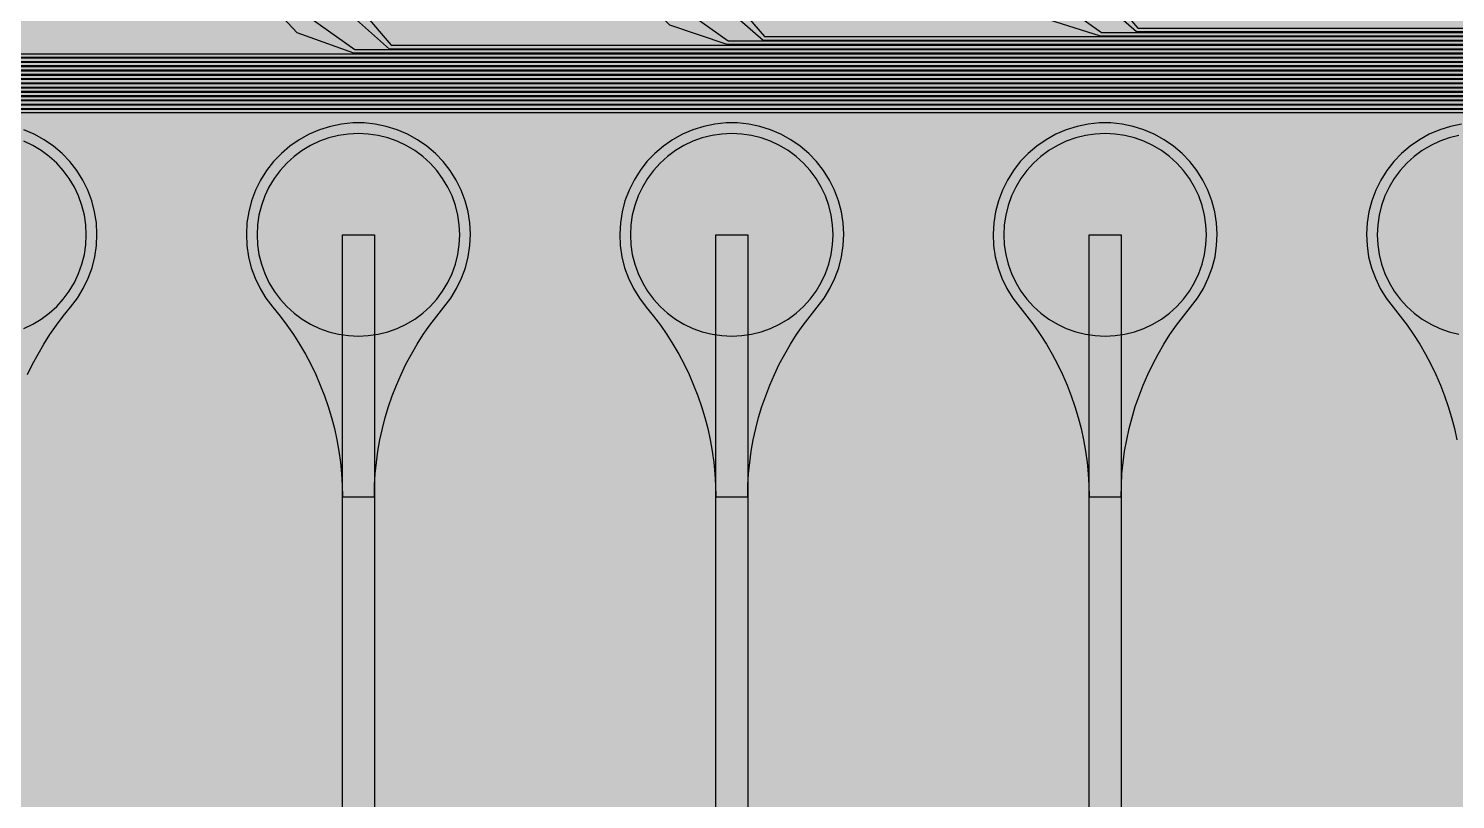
# Model space of a CAD drawing. Header units: metres. Extents: x -7231 to 10969, y -37556 to 1873.
# Drawn here: x 5872 to 7210, y -26571 to -25848 of the extents above; entities that cross this region are included whole.
import ezdxf

# ---------------------------------------------------------------- set-up
doc = ezdxf.new("R2010")
doc.units = ezdxf.units.M
for name, color, linetype in [('Metal1', 4, 'CONTINUOUS'), ('Metal2', 3, 'CONTINUOUS'), ('Polyimide', 7, 'CONTINUOUS'), ('Polyimide_Negative', 5, 'CONTINUOUS')]:
    doc.layers.add(name, color=color, linetype=linetype)

msp = doc.modelspace()

# ---------------------------------------------------------------- hatches: boundary and pattern name
at = {"layer": 'Polyimide'}
msp.add_hatch(color=7, dxfattribs=at).paths.add_polyline_path([(4065.7, -468), (4066.7, -502), (4068.5, -536), (4071.4, -570), (4075.5, -604), (4081, -638), (4088, -672), (4096.5, -706), (4106.6, -740), (4118.3, -774), (4131.6, -808), (4146.5, -842), (4162.9, -876), (4180.7, -910), (4199.8, -944), (4220.2, -978), (4241.7, -1012), (4264.2, -1046), (4287.5, -1080), (4311.5, -1114), (4336, -1148), (4360.9, -1182), (4385.9, -1216), (4410.9, -1250), (4435.7, -1284), (4460.2, -1318), (4484.2, -1352), (4507.5, -1385.9), (4530, -1419.9), (4551.5, -1453.9), (4571.9, -1487.9), (4591.1, -1521.9), (4608.9, -1555.9), (4625.3, -1589.9), (4640.1, -1623.9), (4653.4, -1657.9), (4665.1, -1691.9), (4675.2, -1725.9), (4683.7, -1759.9), (4690.7, -1793.9), (4696.2, -1827.9), (4700.3, -1861.9), (4703.2, -1895.9), (4705.1, -1929.9), (4706.1, -1963.9), (4706.4, -1997.9), (4706.5, -2031.9), (4706.5, -4793), (4710, -4838.4), (4720.2, -4882.7), (4737.1, -4925), (4760.1, -4964.2), (4788.9, -4999.5), (4822.6, -5030), (4860.5, -5055.1), (4901.8, -5074.2), (4901.8, -5074.2), (4970.7, -5105.2), (5034.7, -5145.3), (5092.8, -5193.5), (5143.8, -5249.2), (5186.9, -5311.2), (5221.2, -5378.4), (5246.2, -5449.7), (5261.4, -5523.7), (5266.5, -5599), (5261.4, -5674.3), (5246.2, -5748.3), (5221.2, -5819.6), (5186.9, -5886.8), (5143.8, -5948.8), (5092.8, -6004.5), (5034.7, -6052.7), (4970.7, -6092.8), (4901.8, -6123.8), (4860.5, -6142.9), (4822.6, -6168), (4788.9, -6198.5), (4760.1, -6233.8), (4737.1, -6273), (4720.2, -6315.3), (4710, -6359.6), (4706.5, -6405), (4706.5, -9221.5), (4710, -9266.9), (4720.2, -9311.2), (4737.1, -9353.5), (4760.1, -9392.7), (4788.9, -9428), (4822.6, -9458.5), (4860.5, -9483.6), (4901.8, -9502.7), (4970.7, -9533.7), (5034.7, -9573.8), (5092.8, -9622), (5143.8, -9677.7), (5186.9, -9739.7), (5221.2, -9806.9), (5246.2, -9878.2), (5261.4, -9952.2), (5266.5, -10027.5), (5261.4, -10102.8), (5246.2, -10176.8), (5221.2, -10248.1), (5186.9, -10315.3), (5143.8, -10377.3), (5092.8, -10433), (5034.7, -10481.2), (4970.7, -10521.3), (4901.8, -10552.3), (4860.5, -10571.4), (4822.6, -10596.5), (4788.9, -10627), (4760.1, -10662.3), (4737.1, -10701.5), (4720.2, -10743.8), (4710, -10788.1), (4706.5, -10833.5), (4706.5, -13650), (4710, -13695.4), (4720.2, -13739.7), (4737.1, -13782), (4760.1, -13821.2), (4788.9, -13856.5), (4822.6, -13887), (4860.5, -13912.1), (4901.8, -13931.2), (4970.7, -13962.2), (5034.7, -14002.2), (5092.8, -14050.5), (5143.8, -14106.2), (5186.9, -14168.2), (5221.2, -14235.4), (5246.2, -14306.7), (5261.4, -14380.7), (5266.5, -14456), (5261.4, -14531.3), (5246.2, -14605.3), (5221.2, -14676.5), (5186.9, -14743.8), (5143.8, -14805.8), (5092.8, -14861.5), (5034.7, -14909.7), (4970.7, -14949.8), (4901.8, -14980.8), (4860.5, -14999.9), (4822.6, -15025), (4788.9, -15055.5), (4760.1, -15090.8), (4737.1, -15130), (4720.2, -15172.3), (4710, -15216.6), (4706.5, -15262), (4706.5, -15456), (4720.9, -15750), (4764.1, -16041.3), (4835.7, -16326.8), (4934.9, -16604), (5060.7, -16870.2), (5212.1, -17122.7), (5387.5, -17359.2), (5585.2, -17577.3), (5803.3, -17775), (6039.8, -17950.4), (6292.3, -18101.8), (6558.4, -18227.6), (6835.6, -18326.8), (7121.2, -18398.3), (7412.4, -18441.5), (7706.5, -18456), (9969, -18456), (10047.4, -18459.8), (10125.1, -18471.4), (10201.2, -18490.4), (10275.2, -18516.9), (10346.1, -18550.5), (10413.5, -18590.8), (10476.5, -18637.6), (10534.7, -18690.3), (10587.4, -18748.5), (10634.2, -18811.5), (10674.5, -18878.9), (10708.1, -18949.8), (10734.6, -19023.8), (10753.6, -19099.9), (10765.2, -19177.6), (10769, -19256), (10769, -20895.8), (10730.2, -20951.4), (10694.6, -21009.1), (10662.2, -21068.6), (10633.2, -21129.9), (10607.6, -21192.7), (10585.5, -21256.7), (10566.9, -21322), (10552, -21388.1), (10540.8, -21455), (10533.4, -21522.3), (10529.6, -21590), (10529.6, -21657.8), (10533.4, -21725.5), (10540.8, -21792.9), (10552, -21859.7), (10566.9, -21925.9), (10585.5, -21991.1), (10607.6, -22055.2), (10633.2, -22117.9), (10662.2, -22179.2), (10694.6, -22238.7), (10730.2, -22296.4), (10769, -22352), (10769, -32454.2), (10728.7, -32510.5), (10691.7, -32568.9), (10658, -32629.3), (10627.8, -32691.6), (10601.2, -32755.4), (10578.2, -32820.7), (10558.9, -32887.1), (10543.4, -32954.5), (10531.8, -33022.7), (10524, -33091.4), (10520.1, -33160.5), (10520.1, -33229.7), (10524, -33298.8), (10531.8, -33367.5), (10543.4, -33435.7), (10558.9, -33503.1), (10578.2, -33569.5), (10601.2, -33634.8), (10627.8, -33698.6), (10658, -33760.8), (10691.7, -33821.3), (10728.7, -33879.7), (10769, -33936), (10769, -36556), (10765.2, -36634.4), (10753.6, -36712.1), (10734.6, -36788.2), (10708.1, -36862.1), (10674.5, -36933.1), (10634.2, -37000.5), (10587.4, -37063.5), (10534.7, -37121.7), (10476.5, -37174.4), (10413.5, -37221.2), (10346.1, -37261.5), (10275.2, -37295.1), (10201.2, -37321.6), (10125.1, -37340.6), (10047.4, -37352.1), (9969, -37356), (-6231, -37356), (-6309.4, -37352.1), (-6387.1, -37340.6), (-6463.2, -37321.6), (-6537.2, -37295.1), (-6608.1, -37261.5), (-6675.5, -37221.2), (-6738.5, -37174.4), (-6796.7, -37121.7), (-6849.4, -37063.5), (-6896.2, -37000.5), (-6936.5, -36933.1), (-6970.1, -36862.1), (-6996.6, -36788.2), (-7015.6, -36712.1), (-7027.2, -36634.4), (-7031, -36556), (-7031, -33936), (-6990.7, -33879.8), (-6953.7, -33821.3), (-6920, -33760.9), (-6889.8, -33698.6), (-6863.2, -33634.8), (-6840.2, -33569.5), (-6820.9, -33503.1), (-6805.4, -33435.7), (-6793.7, -33367.5), (-6785.9, -33298.8), (-6782, -33229.7), (-6782, -33160.5), (-6785.9, -33091.4), (-6793.7, -33022.7), (-6805.4, -32954.5), (-6820.9, -32887.1), (-6840.2, -32820.6), (-6863.2, -32755.4), (-6889.8, -32691.5), (-6920, -32629.3), (-6953.7, -32568.9), (-6990.7, -32510.4), (-7031, -32454.2), (-7031, -22364.8), (-6990.7, -22308.6), (-6953.7, -22250.1), (-6920, -22189.7), (-6889.8, -22127.5), (-6863.2, -22063.6), (-6840.2, -21998.4), (-6820.9, -21931.9), (-6805.4, -21864.5), (-6793.7, -21796.3), (-6785.9, -21727.6), (-6782, -21658.5), (-6782, -21589.3), (-6785.9, -21520.3), (-6793.7, -21451.5), (-6805.4, -21383.3), (-6820.9, -21315.9), (-6840.2, -21249.5), (-6863.2, -21184.2), (-6889.8, -21120.4), (-6920, -21058.1), (-6953.7, -20997.7), (-6990.7, -20939.3), (-7031, -20883), (-7031, -19256), (-7027.2, -19177.6), (-7015.6, -19099.9), (-6996.6, -19023.8), (-6970.1, -18949.8), (-6936.5, -18878.9), (-6896.2, -18811.5), (-6849.4, -18748.5), (-6796.7, -18690.3), (-6738.5, -18637.6), (-6675.5, -18590.8), (-6608.1, -18550.5), (-6537.2, -18516.9), (-6463.2, -18490.4), (-6387.1, -18471.4), (-6309.4, -18459.8), (-6231, -18456), (-3968.5, -18456), (-3674.4, -18441.5), (-3383.2, -18398.3), (-3097.6, -18326.8), (-2820.4, -18227.6), (-2554.3, -18101.8), (-2301.8, -17950.4), (-2065.3, -17775), (-1847.2, -17577.3), (-1649.5, -17359.2), (-1474.1, -17122.7), (-1322.7, -16870.2), (-1196.9, -16604), (-1097.7, -16326.8), (-1026.1, -16041.3), (-982.9, -15750), (-968.5, -15456), (-968.5, -15262), (-972, -15216.6), (-982.2, -15172.3), (-999.1, -15130), (-1022.1, -15090.8), (-1050.9, -15055.5), (-1084.6, -15025), (-1122.5, -14999.9), (-1163.8, -14980.8), (-1232.7, -14949.8), (-1296.7, -14909.7), (-1354.8, -14861.5), (-1405.8, -14805.8), (-1448.9, -14743.8), (-1483.2, -14676.5), (-1508.2, -14605.3), (-1523.4, -14531.3), (-1528.5, -14456), (-1523.4, -14380.7), (-1508.2, -14306.7), (-1483.2, -14235.4), (-1448.9, -14168.2), (-1405.8, -14106.2), (-1354.8, -14050.5), (-1296.7, -14002.2), (-1232.7, -13962.2), (-1163.8, -13931.2), (-1122.5, -13912.1), (-1084.6, -13887), (-1050.9, -13856.5), (-1022.1, -13821.2), (-999.1, -13782), (-982.2, -13739.7), (-972, -13695.4), (-968.5, -13650), (-968.5, -12309.6), (-972, -12264.3), (-982.2, -12219.9), (-999.1, -12177.7), (-1022.1, -12138.5), (-1050.9, -12103.2), (-1084.6, -12072.6), (-1122.5, -12047.5), (-1163.8, -12028.5), (-1232.7, -11997.4), (-1296.7, -11957.4), (-1354.8, -11909.1), (-1405.8, -11853.5), (-1448.9, -11791.5), (-1483.2, -11724.2), (-1508.2, -11653), (-1523.4, -11579), (-1528.5, -11503.7), (-1523.4, -11428.3), (-1508.2, -11354.4), (-1483.2, -11283.1), (-1448.9, -11215.9), (-1405.8, -11153.8), (-1354.8, -11098.2), (-1296.7, -11049.9), (-1232.7, -11009.9), (-1163.8, -10978.8), (-1122.5, -10959.8), (-1084.6, -10934.7), (-1050.9, -10904.1), (-1022.1, -10868.9), (-999.1, -10829.6), (-982.2, -10787.4), (-972, -10743), (-968.5, -10697.7), (-968.5, -9357.3), (-972, -9311.9), (-982.2, -9267.6), (-999.1, -9225.4), (-1022.1, -9186.1), (-1050.9, -9150.8), (-1084.6, -9120.3), (-1122.5, -9095.2), (-1163.8, -9076.2), (-1163.8, -9076.2), (-1232.7, -9045.1), (-1296.7, -9005.1), (-1354.8, -8956.8), (-1405.8, -8901.1), (-1448.9, -8839.1), (-1483.2, -8771.9), (-1508.2, -8700.6), (-1523.4, -8626.7), (-1528.5, -8551.3), (-1523.4, -8476), (-1508.2, -8402), (-1483.2, -8330.8), (-1448.9, -8263.5), (-1405.8, -8201.5), (-1354.8, -8145.9), (-1296.7, -8097.6), (-1232.7, -8057.6), (-1163.8, -8026.5), (-1163.8, -8026.5), (-1122.5, -8007.4), (-1084.6, -7982.4), (-1050.9, -7951.8), (-1022.1, -7916.5), (-999.1, -7877.3), (-982.2, -7835), (-972, -7790.7), (-968.5, -7745.4), (-968.5, -6405), (-972, -6359.6), (-982.2, -6315.3), (-999.1, -6273), (-1022.1, -6233.8), (-1050.9, -6198.5), (-1084.6, -6168), (-1122.5, -6142.9), (-1163.8, -6123.8), (-1163.8, -6123.8), (-1232.7, -6092.8), (-1296.7, -6052.7), (-1354.8, -6004.5), (-1405.8, -5948.8), (-1448.9, -5886.8), (-1483.2, -5819.6), (-1508.2, -5748.3), (-1523.4, -5674.3), (-1528.5, -5599), (-1523.4, -5523.7), (-1508.2, -5449.7), (-1483.2, -5378.4), (-1448.9, -5311.2), (-1405.8, -5249.2), (-1354.8, -5193.5), (-1296.7, -5145.3), (-1232.7, -5105.2), (-1163.8, -5074.2), (-1163.8, -5074.2), (-1122.5, -5055.1), (-1084.6, -5030), (-1050.9, -4999.5), (-1022.1, -4964.2), (-999.1, -4925), (-982.2, -4882.7), (-972, -4838.4), (-968.5, -4793), (-968.5, -2031.9), (-968.4, -1997.9), (-968.1, -1963.9), (-967.1, -1929.9), (-965.2, -1895.9), (-962.2, -1861.9), (-958, -1827.9), (-952.4, -1793.9), (-945.3, -1759.9), (-936.6, -1725.9), (-926.4, -1691.9), (-914.4, -1657.9), (-900.9, -1623.9), (-885.7, -1589.9), (-869.1, -1555.9), (-850.9, -1521.9), (-831.4, -1487.9), (-810.6, -1453.9), (-788.7, -1419.9), (-765.8, -1385.9), (-742.1, -1352), (-717.6, -1318), (-692.7, -1284), (-667.4, -1250), (-641.9, -1216), (-616.4, -1182), (-591.1, -1148), (-566.1, -1114), (-541.7, -1080), (-517.9, -1046), (-495, -1012), (-473.1, -978), (-452.4, -944), (-432.8, -910), (-414.7, -876), (-398, -842), (-382.9, -808), (-369.3, -774), (-357.4, -740), (-347.1, -706), (-338.4, -672), (-331.3, -638), (-325.7, -604), (-321.5, -570), (-318.6, -536), (-316.7, -502), (-315.7, -468), (-315.3, -434), (-315.2, -400), (-315.2, 401), (-315.2, 451), (-315.2, 1644), (-270.2, 1644), (-270, 1637.1), (-269.4, 1630.3), (-268.2, 1623.5), (-266.7, 1616.8), (-264.7, 1610.2), (-262.3, 1603.8), (-259.4, 1597.6), (-256.2, 1591.5), (-252.6, 1585.7), (-248.6, 1580.1), (-244.2, 1574.8), (-239.5, 1569.8), (-234.5, 1565.1), (-229.2, 1560.7), (-223.6, 1556.7), (-217.8, 1553.1), (-211.7, 1549.8), (-205.4, 1547), (-199, 1544.6), (-192.4, 1542.6), (-185.7, 1541), (-179, 1539.9), (-172.1, 1539.2), (-165.2, 1539), (-158.4, 1539.2), (-151.5, 1539.9), (-144.8, 1541), (-138.1, 1542.6), (-131.5, 1544.6), (-125.1, 1547), (-118.8, 1549.8), (-112.8, 1553.1), (-106.9, 1556.7), (-101.3, 1560.7), (-96, 1565.1), (-91, 1569.8), (-86.3, 1574.8), (-81.9, 1580.1), (-77.9, 1585.7), (-74.3, 1591.5), (-71.1, 1597.6), (-68.2, 1603.8), (-65.8, 1610.2), (-63.8, 1616.8), (-62.3, 1623.5), (-61.1, 1630.3), (-60.5, 1637.1), (-60.2, 1644), (1853, 1644), (1853, 1573), (3815.2, 1573), (3815.5, 1579.5), (3816.1, 1586.1), (3817.2, 1592.5), (3818.7, 1598.9), (3820.6, 1605.1), (3822.9, 1611.3), (3825.6, 1617.2), (3828.6, 1623), (3832.1, 1628.6), (3835.9, 1633.9), (3840.1, 1638.9), (3844.5, 1643.7), (3849.3, 1648.2), (3854.4, 1652.3), (3859.7, 1656.1), (3865.2, 1659.6), (3871, 1662.7), (3877, 1665.4), (3883.1, 1667.7), (3889.4, 1669.6), (3895.7, 1671.1), (3902.2, 1672.1), (3908.7, 1672.8), (3915.2, 1673), (3921.8, 1672.8), (3928.3, 1672.1), (3934.8, 1671.1), (3941.1, 1669.6), (3947.4, 1667.7), (3953.5, 1665.4), (3959.5, 1662.7), (3965.2, 1659.6), (3970.8, 1656.1), (3976.1, 1652.3), (3981.2, 1648.2), (3986, 1643.7), (3990.4, 1638.9), (3994.6, 1633.9), (3998.4, 1628.6), (4001.9, 1623), (4004.9, 1617.2), (4007.6, 1611.3), (4009.9, 1605.1), (4011.8, 1598.9), (4013.3, 1592.5), (4014.4, 1586.1), (4015, 1579.5), (4015.2, 1573), (4065.2, 1573), (4065.2, 451), (4065.2, 401), (4065.2, -400), (4065.3, -434), (4065.7, -468)])

# ---------------------------------------------------------------- linework, layer by layer
at = {"layer": 'Metal1'}
for points in [[(2688.8, -19211.9), (2688.8, -27154.3), (2717.7, -27183.2), (9402.8, -27183.2), (9431.8, -27154.3), (9431.8, -25879.7), (9402.8, -25850.7), (6910.8, -25850.7), (6876.7, -25821), (6866.5, -25675.3), (6866.5, -24931), (6896.5, -24931), (6896.5, -25675.3), (6886.3, -25817), (6912.2, -25847.2), (9404.2, -25847.2), (9435.2, -25878.3), (9435.2, -27155.7), (9404.2, -27186.8), (2716.3, -27186.8), (2685.2, -27155.7), (2685.2, -19211.9)], [(2696.8, -19211.9), (2696.8, -27146.3), (2725.7, -27175.2), (9394.8, -27175.2), (9423.8, -27146.3), (9423.8, -25887.7), (9394.8, -25858.8), (6560.8, -25858.8), (6526.8, -25829), (6516.5, -25681.7), (6516.5, -24931), (6546.5, -24931), (6546.5, -25681.7), (6536.2, -25825), (6562.2, -25855.2), (9396.2, -25855.2), (9427.3, -25886.3), (9427.3, -27147.7), (9396.2, -27178.7), (2724.3, -27178.7), (2693.2, -27147.7), (2693.2, -19211.9)], [(2704.8, -19211.9), (2704.8, -27138.3), (2733.7, -27167.2), (9386.8, -27167.2), (9415.8, -27138.3), (9415.8, -25895.7), (9386.8, -25866.8), (6210.8, -25866.8), (6176.8, -25837), (6166.5, -25688.1), (6166.5, -24931), (6196.5, -24931), (6196.5, -25688.1), (6186.2, -25833), (6212.2, -25863.2), (9388.2, -25863.2), (9419.2, -25894.3), (9419.2, -27139.7), (9388.2, -27170.7), (2732.3, -27170.7), (2701.2, -27139.7), (2701.2, -19211.9)], [(2712.8, -19211.9), (2712.8, -27130.3), (2741.7, -27159.2), (9378.8, -27159.2), (9407.8, -27130.3), (9407.8, -25903.7), (9378.8, -25874.7), (5860.8, -25874.7), (5826.8, -25844.9), (5816.5, -25694.5), (5816.5, -24931), (5846.5, -24931), (5846.5, -25694.5), (5836.2, -25841.1), (5862.2, -25871.2), (9380.2, -25871.2), (9411.3, -25902.3), (9411.3, -27131.7), (9380.2, -27162.7), (2740.3, -27162.7), (2709.2, -27131.7), (2709.2, -19211.9)], [(2720.8, -19211.9), (2720.8, -27122.3), (2749.7, -27151.2), (9370.8, -27151.2), (9399.8, -27122.3), (9399.8, -25911.7), (9370.8, -25882.7), (5510.8, -25882.7), (5476.8, -25852.9), (5466.5, -25700.9), (5466.5, -24931), (5496.5, -24931), (5496.5, -25700.9), (5486.2, -25849.1), (5512.2, -25879.2), (9372.2, -25879.2), (9403.2, -25910.3), (9403.2, -27123.7), (9372.2, -27154.8), (2748.3, -27154.8), (2717.2, -27123.7), (2717.2, -19211.9)], [(2728.8, -19211.9), (2728.8, -27114.3), (2757.7, -27143.2), (9362.8, -27143.2), (9391.8, -27114.3), (9391.8, -25919.7), (9362.8, -25890.8), (5160.8, -25890.8), (5126.9, -25860.9), (5116.5, -25707.3), (5116.5, -24931), (5146.5, -24931), (5146.5, -25707.3), (5136.1, -25857.1), (5162.2, -25887.2), (9364.2, -25887.2), (9395.3, -25918.3), (9395.3, -27115.7), (9364.2, -27146.7), (2756.3, -27146.7), (2725.2, -27115.7), (2725.2, -19211.9)], [(2736.8, -19211.9), (2736.8, -27106.3), (2765.7, -27135.2), (9354.8, -27135.2), (9383.8, -27106.3), (9383.8, -25927.7), (9354.8, -25898.8), (4810.8, -25898.8), (4776.9, -25868.9), (4766.5, -25713.7), (4766.5, -24931), (4796.5, -24931), (4796.5, -25713.7), (4786.1, -25865.1), (4812.2, -25895.2), (9356.2, -25895.2), (9387.2, -25926.3), (9387.2, -27107.7), (9356.2, -27138.7), (2764.3, -27138.7), (2733.2, -27107.7), (2733.2, -19211.9)], [(2744.8, -19211.9), (2744.8, -27098.3), (2773.7, -27127.2), (9346.8, -27127.2), (9375.8, -27098.3), (9375.8, -25935.7), (9346.8, -25906.7), (4460.8, -25906.7), (4426.9, -25876.9), (4416.5, -25720.1), (4416.5, -24931), (4446.5, -24931), (4446.5, -25720.1), (4436.1, -25873.1), (4462.2, -25903.2), (9348.2, -25903.2), (9379.3, -25934.3), (9379.3, -27099.7), (9348.2, -27130.7), (2772.3, -27130.7), (2741.2, -27099.7), (2741.2, -19211.9)], [(2752.8, -19211.9), (2752.8, -27090.3), (2781.7, -27119.2), (9338.8, -27119.2), (9367.8, -27090.3), (9367.8, -25943.7), (9338.8, -25914.7), (4110.8, -25914.7), (4076.9, -25884.9), (4066.5, -25726.5), (4066.5, -24931), (4096.5, -24931), (4096.5, -25726.5), (4086.1, -25881.1), (4112.2, -25911.2), (9340.2, -25911.2), (9371.2, -25942.3), (9371.2, -27091.7), (9340.2, -27122.8), (2780.3, -27122.8), (2749.2, -27091.7), (2749.2, -19211.9)], [(2760.8, -19211.9), (2760.8, -27082.3), (2789.7, -27111.2), (9330.8, -27111.2), (9359.8, -27082.3), (9359.8, -25951.7), (9330.8, -25922.8), (3760.8, -25922.8), (3726.9, -25892.9), (3716.5, -25732.9), (3716.5, -24931), (3746.5, -24931), (3746.5, -25732.9), (3736.1, -25889.1), (3762.2, -25919.2), (9332.2, -25919.2), (9363.3, -25950.3), (9363.3, -27083.7), (9332.2, -27114.7), (2788.3, -27114.7), (2757.2, -27083.7), (2757.2, -19211.9)], [(2816.8, -19211.9), (2816.8, -27026.3), (2845.7, -27055.2), (6850.8, -27055.2), (6877, -27025.1), (6866.5, -26863.7), (6866.5, -26041), (6896.5, -26041), (6896.5, -26863.7), (6886, -27028.9), (6852.2, -27058.8), (2844.3, -27058.8), (2813.2, -27027.7), (2813.2, -19211.9)], [(2824.8, -19211.9), (2824.8, -27018.3), (2853.7, -27047.2), (6500.8, -27047.2), (6527, -27017.1), (6516.5, -26857.3), (6516.5, -26041), (6546.5, -26041), (6546.5, -26857.3), (6536, -27020.9), (6502.2, -27050.8), (2852.3, -27050.8), (2821.2, -27019.7), (2821.2, -19211.9)], [(2832.7, -19211.9), (2832.7, -27010.3), (2861.7, -27039.2), (6150.8, -27039.2), (6177, -27009.1), (6166.5, -26850.9), (6166.5, -26041), (6196.5, -26041), (6196.5, -26850.9), (6186, -27012.9), (6152.2, -27042.7), (2860.3, -27042.7), (2829.2, -27011.7), (2829.2, -19211.9)], [(5871.5, -26172.1), (5876.1, -26162.4), (5881.2, -26152.9), (5886.6, -26143.6), (5892.3, -26134.6), (5898.4, -26125.8), (5904.9, -26117.2), (5911.6, -26108.9), (5918.1, -26100.4), (5923.6, -26091.4), (5928.2, -26081.8), (5931.9, -26071.9), (5934.5, -26061.6), (5936, -26051.1), (5936.5, -26040.5), (5935.9, -26029.9), (5934.3, -26019.4), (5931.6, -26009.2), (5927.8, -25999.3), (5923.1, -25989.8), (5917.5, -25980.8), (5911, -25972.4), (5903.7, -25964.7), (5895.6, -25957.8), (5886.9, -25951.8), (5877.6, -25946.7), (5867.9, -25942.5)], [(7215.6, -25937.2), (7205.3, -25939.3), (7195.1, -25942.5), (7185.4, -25946.7), (7176.1, -25951.8), (7167.4, -25957.8), (7159.3, -25964.7), (7152, -25972.4), (7145.5, -25980.8), (7139.9, -25989.8), (7135.2, -25999.3), (7131.4, -26009.2), (7128.7, -26019.4), (7127.1, -26029.9), (7126.5, -26040.5), (7127, -26051.1), (7128.5, -26061.6), (7131.1, -26071.9), (7134.8, -26081.8), (7139.4, -26091.4), (7144.9, -26100.4), (7151.4, -26108.9), (7158.1, -26117.2), (7164.6, -26125.8), (7170.7, -26134.6), (7176.4, -26143.6), (7181.8, -26152.9), (7186.9, -26162.4), (7191.5, -26172.1), (7195.8, -26181.9), (7199.7, -26191.9), (7203.2, -26202.1), (7206.3, -26212.4), (7209, -26222.7), (7211.3, -26233.2)]]:
    msp.add_lwpolyline(points, dxfattribs=at)
for points in [[(6196.5, -26286.6), (6196.7, -26275.8), (6197.3, -26265.1), (6198.4, -26254.4), (6199.8, -26243.8), (6201.7, -26233.2), (6204, -26222.7), (6206.7, -26212.4), (6209.8, -26202.1), (6213.3, -26191.9), (6217.2, -26181.9), (6221.5, -26172.1), (6226.1, -26162.4), (6231.2, -26152.9), (6236.6, -26143.6), (6242.3, -26134.6), (6248.4, -26125.8), (6254.9, -26117.2), (6261.6, -26108.9), (6268.1, -26100.4), (6273.6, -26091.4), (6278.2, -26081.8), (6281.9, -26071.9), (6284.5, -26061.6), (6286, -26051.1), (6286.5, -26040.5), (6285.9, -26029.9), (6284.3, -26019.4), (6281.6, -26009.2), (6277.8, -25999.3), (6273.1, -25989.8), (6267.5, -25980.8), (6261, -25972.4), (6253.7, -25964.7), (6245.6, -25957.8), (6236.9, -25951.8), (6227.6, -25946.7), (6217.9, -25942.5), (6207.7, -25939.3), (6197.4, -25937.2), (6186.8, -25936.1), (6176.2, -25936.1), (6165.6, -25937.2), (6155.3, -25939.3), (6145.1, -25942.5), (6135.4, -25946.7), (6126.1, -25951.8), (6117.4, -25957.8), (6109.3, -25964.7), (6102, -25972.4), (6095.5, -25980.8), (6089.9, -25989.8), (6085.2, -25999.3), (6081.4, -26009.2), (6078.7, -26019.4), (6077.1, -26029.9), (6076.5, -26040.5), (6077, -26051.1), (6078.5, -26061.6), (6081.1, -26071.9), (6084.8, -26081.8), (6089.4, -26091.4), (6094.9, -26100.4), (6101.4, -26108.9), (6108.1, -26117.2), (6114.6, -26125.8), (6120.7, -26134.6), (6126.4, -26143.6), (6131.8, -26152.9), (6136.9, -26162.4), (6141.5, -26172.1), (6145.8, -26181.9), (6149.7, -26191.9), (6153.2, -26202.1), (6156.3, -26212.4), (6159, -26222.7), (6161.3, -26233.2), (6163.2, -26243.8), (6164.6, -26254.4), (6165.7, -26265.1), (6166.3, -26275.8), (6166.5, -26286.6), (6196.5, -26286.6)], [(6546.5, -26286.6), (6546.7, -26275.8), (6547.3, -26265.1), (6548.4, -26254.4), (6549.8, -26243.8), (6551.7, -26233.2), (6554, -26222.7), (6556.7, -26212.4), (6559.8, -26202.1), (6563.3, -26191.9), (6567.2, -26181.9), (6571.5, -26172.1), (6576.1, -26162.4), (6581.2, -26152.9), (6586.6, -26143.6), (6592.3, -26134.6), (6598.4, -26125.8), (6604.9, -26117.2), (6611.6, -26108.9), (6618.1, -26100.4), (6623.6, -26091.4), (6628.2, -26081.8), (6631.9, -26071.9), (6634.5, -26061.6), (6636, -26051.1), (6636.5, -26040.5), (6635.9, -26029.9), (6634.3, -26019.4), (6631.6, -26009.2), (6627.8, -25999.3), (6623.1, -25989.8), (6617.5, -25980.8), (6611, -25972.4), (6603.7, -25964.7), (6595.6, -25957.8), (6586.9, -25951.8), (6577.6, -25946.7), (6567.9, -25942.5), (6557.7, -25939.3), (6547.4, -25937.2), (6536.8, -25936.1), (6526.2, -25936.1), (6515.6, -25937.2), (6505.3, -25939.3), (6495.1, -25942.5), (6485.4, -25946.7), (6476.1, -25951.8), (6467.4, -25957.8), (6459.3, -25964.7), (6452, -25972.4), (6445.5, -25980.8), (6439.9, -25989.8), (6435.2, -25999.3), (6431.4, -26009.2), (6428.7, -26019.4), (6427.1, -26029.9), (6426.5, -26040.5), (6427, -26051.1), (6428.5, -26061.6), (6431.1, -26071.9), (6434.8, -26081.8), (6439.4, -26091.4), (6444.9, -26100.4), (6451.4, -26108.9), (6458.1, -26117.2), (6464.6, -26125.8), (6470.7, -26134.6), (6476.4, -26143.6), (6481.8, -26152.9), (6486.9, -26162.4), (6491.5, -26172.1), (6495.8, -26181.9), (6499.7, -26191.9), (6503.2, -26202.1), (6506.3, -26212.4), (6509, -26222.7), (6511.3, -26233.2), (6513.2, -26243.8), (6514.6, -26254.4), (6515.7, -26265.1), (6516.3, -26275.8), (6516.5, -26286.6), (6546.5, -26286.6)], [(6896.5, -26286.6), (6896.7, -26275.8), (6897.3, -26265.1), (6898.4, -26254.4), (6899.8, -26243.8), (6901.7, -26233.2), (6904, -26222.7), (6906.7, -26212.4), (6909.8, -26202.1), (6913.3, -26191.9), (6917.2, -26181.9), (6921.5, -26172.1), (6926.1, -26162.4), (6931.2, -26152.9), (6936.6, -26143.6), (6942.3, -26134.6), (6948.4, -26125.8), (6954.9, -26117.2), (6961.6, -26108.9), (6968.1, -26100.4), (6973.6, -26091.4), (6978.2, -26081.8), (6981.9, -26071.9), (6984.5, -26061.6), (6986, -26051.1), (6986.5, -26040.5), (6985.9, -26029.9), (6984.3, -26019.4), (6981.6, -26009.2), (6977.8, -25999.3), (6973.1, -25989.8), (6967.5, -25980.8), (6961, -25972.4), (6953.7, -25964.7), (6945.6, -25957.8), (6936.9, -25951.8), (6927.6, -25946.7), (6917.9, -25942.5), (6907.7, -25939.3), (6897.4, -25937.2), (6886.8, -25936.1), (6876.2, -25936.1), (6865.6, -25937.2), (6855.3, -25939.3), (6845.1, -25942.5), (6835.4, -25946.7), (6826.1, -25951.8), (6817.4, -25957.8), (6809.3, -25964.7), (6802, -25972.4), (6795.5, -25980.8), (6789.9, -25989.8), (6785.2, -25999.3), (6781.4, -26009.2), (6778.7, -26019.4), (6777.1, -26029.9), (6776.5, -26040.5), (6777, -26051.1), (6778.5, -26061.6), (6781.1, -26071.9), (6784.8, -26081.8), (6789.4, -26091.4), (6794.9, -26100.4), (6801.4, -26108.9), (6808.1, -26117.2), (6814.6, -26125.8), (6820.7, -26134.6), (6826.4, -26143.6), (6831.8, -26152.9), (6836.9, -26162.4), (6841.5, -26172.1), (6845.8, -26181.9), (6849.7, -26191.9), (6853.2, -26202.1), (6856.3, -26212.4), (6859, -26222.7), (6861.3, -26233.2), (6863.2, -26243.8), (6864.6, -26254.4), (6865.7, -26265.1), (6866.3, -26275.8), (6866.5, -26286.6), (6896.5, -26286.6)]]:
    msp.add_lwpolyline(points, close=True, dxfattribs=at)
at = {"layer": 'Metal2'}
for points in [[(2692.8, -19211.9), (2692.8, -27150.3), (2721.7, -27179.2), (9398.8, -27179.2), (9427.8, -27150.3), (9427.8, -25883.7), (9398.8, -25854.7), (6877.3, -25854.7), (6822.7, -25837.4), (6798.7, -25814.3), (6694.6, -25680.2), (6718.4, -25661.8), (6822.4, -25795.9), (6835.9, -25821.2), (6878.1, -25851.2), (9400.2, -25851.2), (9431.2, -25882.3), (9431.2, -27151.7), (9400.2, -27182.7), (2720.3, -27182.7), (2689.2, -27151.7), (2689.2, -19211.9)], [(2700.8, -19211.9), (2700.8, -27142.3), (2729.7, -27171.2), (9390.8, -27171.2), (9419.8, -27142.3), (9419.8, -25891.7), (9390.8, -25862.7), (6527.3, -25862.7), (6473.5, -25844.5), (6445.7, -25816.2), (6344.5, -25679.9), (6368.5, -25662.1), (6469.8, -25798.3), (6486.2, -25829.4), (6528.1, -25859.2), (9392.2, -25859.2), (9423.2, -25890.3), (9423.2, -27143.7), (9392.2, -27174.8), (2728.3, -27174.8), (2697.2, -27143.7), (2697.2, -19211.9)], [(2708.8, -19211.9), (2708.8, -27134.3), (2737.7, -27163.2), (9382.8, -27163.2), (9411.8, -27134.3), (9411.8, -25899.7), (9382.8, -25870.8), (6177.3, -25870.8), (6124.2, -25851.6), (6092.8, -25817.9), (5994.3, -25679.7), (6018.7, -25662.3), (6117.3, -25800.5), (6136.4, -25837.5), (6178.1, -25867.2), (9384.2, -25867.2), (9415.2, -25898.3), (9415.2, -27135.7), (9384.2, -27166.7), (2736.3, -27166.7), (2705.2, -27135.7), (2705.2, -19211.9)], [(2716.8, -19211.9), (2716.8, -27126.3), (2745.7, -27155.2), (9374.8, -27155.2), (9403.8, -27126.3), (9403.8, -25907.7), (9374.8, -25878.8), (5827.3, -25878.8), (5774.9, -25858.8), (5740.1, -25819.5), (5644.1, -25679.5), (5668.9, -25662.5), (5764.8, -25802.5), (5786.6, -25845.7), (5828.1, -25875.2), (9376.2, -25875.2), (9407.2, -25906.3), (9407.2, -27127.7), (9376.2, -27158.7), (2744.3, -27158.7), (2713.2, -27127.7), (2713.2, -19211.9)], [(2724.8, -19211.9), (2724.8, -27118.3), (2753.7, -27147.2), (9366.8, -27147.2), (9395.8, -27118.3), (9395.8, -25915.7), (9366.8, -25886.7), (5477.3, -25886.7), (5425.5, -25866.2), (5387.4, -25820.9), (5294, -25679.3), (5319, -25662.7), (5412.5, -25804.4), (5436.9, -25853.8), (5478.2, -25883.2), (9368.2, -25883.2), (9399.2, -25914.3), (9399.2, -27119.7), (9368.2, -27150.7), (2752.3, -27150.7), (2721.2, -27119.7), (2721.2, -19211.9)], [(2732.8, -19211.9), (2732.8, -27110.3), (2761.7, -27139.2), (9358.8, -27139.2), (9387.8, -27110.3), (9387.8, -25923.7), (9358.8, -25894.7), (5127.3, -25894.7), (5076.1, -25873.5), (5034.9, -25822.2), (4943.8, -25679.1), (4969.2, -25662.9), (5060.2, -25806.1), (5087.1, -25861.8), (5128.2, -25891.2), (9360.2, -25891.2), (9391.2, -25922.3), (9391.2, -27111.7), (9360.2, -27142.8), (2760.3, -27142.8), (2729.2, -27111.7), (2729.2, -19211.9)], [(2740.8, -19211.9), (2740.8, -27102.3), (2769.7, -27131.2), (9350.8, -27131.2), (9379.8, -27102.3), (9379.8, -25931.7), (9350.8, -25902.8), (4777.3, -25902.8), (4726.7, -25881), (4682.5, -25823.5), (4593.7, -25678.8), (4619.3, -25663.2), (4708.1, -25807.8), (4737.3, -25869.9), (4778.2, -25899.2), (9352.2, -25899.2), (9383.2, -25930.3), (9383.2, -27103.7), (9352.2, -27134.7), (2768.3, -27134.7), (2737.2, -27103.7), (2737.2, -19211.9)], [(2748.8, -19211.9), (2748.8, -27094.3), (2777.7, -27123.2), (9342.8, -27123.2), (9371.8, -27094.3), (9371.8, -25939.7), (9342.8, -25910.8), (4427.2, -25910.8), (4377.3, -25888.4), (4330.2, -25824.6), (4243.6, -25678.7), (4269.4, -25663.3), (4356, -25809.3), (4387.6, -25878), (4428.2, -25907.2), (9344.2, -25907.2), (9375.2, -25938.3), (9375.2, -27095.7), (9344.2, -27126.7), (2776.3, -27126.7), (2745.2, -27095.7), (2745.2, -19211.9)], [(2756.8, -19211.9), (2756.8, -27086.3), (2785.7, -27115.2), (9334.8, -27115.2), (9363.8, -27086.3), (9363.8, -25947.7), (9334.8, -25918.7), (4077.2, -25918.7), (4027.8, -25896), (3978, -25825.6), (3893.5, -25678.5), (3919.5, -25663.5), (4004, -25810.7), (4037.8, -25886), (4078.2, -25915.2), (9336.2, -25915.2), (9367.2, -25946.3), (9367.2, -27087.7), (9336.2, -27118.7), (2784.3, -27118.7), (2753.2, -27087.7), (2753.2, -19211.9)], [(2764.8, -19211.9), (2764.8, -27078.3), (2793.7, -27107.2), (9326.8, -27107.2), (9355.8, -27078.3), (9355.8, -25955.7), (9326.8, -25926.7), (3727.2, -25926.7), (3678.3, -25903.5), (3625.9, -25826.6), (3543.4, -25678.3), (3569.6, -25663.7), (3652.1, -25812), (3688, -25894), (3728.2, -25923.2), (9328.2, -25923.2), (9359.2, -25954.3), (9359.2, -27079.7), (9328.2, -27110.8), (2792.3, -27110.8), (2761.2, -27079.7), (2761.2, -19211.9)]]:
    msp.add_lwpolyline(points, dxfattribs=at)
at = {"layer": 'Polyimide_Negative'}
for points in [[(6276.5, -26041), (6276, -26031.7), (6274.7, -26022.5), (6272.4, -26013.4), (6269.3, -26004.6), (6265.3, -25996.2), (6260.5, -25988.2), (6254.9, -25980.7), (6248.7, -25973.8), (6241.8, -25967.6), (6234.3, -25962), (6226.3, -25957.2), (6217.9, -25953.2), (6209.1, -25950.1), (6200, -25947.8), (6190.8, -25946.5), (6181.5, -25946), (6172.2, -25946.5), (6163, -25947.8), (6153.9, -25950.1), (6145.1, -25953.2), (6136.7, -25957.2), (6128.7, -25962), (6121.2, -25967.6), (6114.3, -25973.8), (6108.1, -25980.7), (6102.5, -25988.2), (6097.7, -25996.2), (6093.7, -26004.6), (6090.6, -26013.4), (6088.3, -26022.5), (6087, -26031.7), (6086.5, -26041), (6087, -26050.3), (6088.3, -26059.5), (6090.6, -26068.6), (6093.7, -26077.4), (6097.7, -26085.8), (6102.5, -26093.8), (6108.1, -26101.3), (6114.3, -26108.2), (6121.2, -26114.4), (6128.7, -26120), (6136.7, -26124.8), (6145.1, -26128.8), (6153.9, -26131.9), (6163, -26134.2), (6172.2, -26135.5), (6181.5, -26136), (6190.8, -26135.5), (6200, -26134.2), (6209.1, -26131.9), (6217.9, -26128.8), (6226.3, -26124.8), (6234.3, -26120), (6241.8, -26114.4), (6248.7, -26108.2), (6254.9, -26101.3), (6260.5, -26093.8), (6265.3, -26085.8), (6269.3, -26077.4), (6272.4, -26068.6), (6274.7, -26059.5), (6276, -26050.3), (6276.5, -26041)], [(6626.5, -26041), (6626, -26031.7), (6624.7, -26022.5), (6622.4, -26013.4), (6619.3, -26004.6), (6615.3, -25996.2), (6610.5, -25988.2), (6604.9, -25980.7), (6598.7, -25973.8), (6591.8, -25967.6), (6584.3, -25962), (6576.3, -25957.2), (6567.9, -25953.2), (6559.1, -25950.1), (6550, -25947.8), (6540.8, -25946.5), (6531.5, -25946), (6522.2, -25946.5), (6513, -25947.8), (6503.9, -25950.1), (6495.1, -25953.2), (6486.7, -25957.2), (6478.7, -25962), (6471.2, -25967.6), (6464.3, -25973.8), (6458.1, -25980.7), (6452.5, -25988.2), (6447.7, -25996.2), (6443.7, -26004.6), (6440.6, -26013.4), (6438.3, -26022.5), (6437, -26031.7), (6436.5, -26041), (6437, -26050.3), (6438.3, -26059.5), (6440.6, -26068.6), (6443.7, -26077.4), (6447.7, -26085.8), (6452.5, -26093.8), (6458.1, -26101.3), (6464.3, -26108.2), (6471.2, -26114.4), (6478.7, -26120), (6486.7, -26124.8), (6495.1, -26128.8), (6503.9, -26131.9), (6513, -26134.2), (6522.2, -26135.5), (6531.5, -26136), (6540.8, -26135.5), (6550, -26134.2), (6559.1, -26131.9), (6567.9, -26128.8), (6576.3, -26124.8), (6584.3, -26120), (6591.8, -26114.4), (6598.7, -26108.2), (6604.9, -26101.3), (6610.5, -26093.8), (6615.3, -26085.8), (6619.3, -26077.4), (6622.4, -26068.6), (6624.7, -26059.5), (6626, -26050.3), (6626.5, -26041)], [(6976.5, -26041), (6976, -26031.7), (6974.7, -26022.5), (6972.4, -26013.4), (6969.3, -26004.6), (6965.3, -25996.2), (6960.5, -25988.2), (6954.9, -25980.7), (6948.7, -25973.8), (6941.8, -25967.6), (6934.3, -25962), (6926.3, -25957.2), (6917.9, -25953.2), (6909.1, -25950.1), (6900, -25947.8), (6890.8, -25946.5), (6881.5, -25946), (6872.2, -25946.5), (6863, -25947.8), (6853.9, -25950.1), (6845.1, -25953.2), (6836.7, -25957.2), (6828.7, -25962), (6821.2, -25967.6), (6814.3, -25973.8), (6808.1, -25980.7), (6802.5, -25988.2), (6797.7, -25996.2), (6793.7, -26004.6), (6790.6, -26013.4), (6788.3, -26022.5), (6787, -26031.7), (6786.5, -26041), (6787, -26050.3), (6788.3, -26059.5), (6790.6, -26068.6), (6793.7, -26077.4), (6797.7, -26085.8), (6802.5, -26093.8), (6808.1, -26101.3), (6814.3, -26108.2), (6821.2, -26114.4), (6828.7, -26120), (6836.7, -26124.8), (6845.1, -26128.8), (6853.9, -26131.9), (6863, -26134.2), (6872.2, -26135.5), (6881.5, -26136), (6890.8, -26135.5), (6900, -26134.2), (6909.1, -26131.9), (6917.9, -26128.8), (6926.3, -26124.8), (6934.3, -26120), (6941.8, -26114.4), (6948.7, -26108.2), (6954.9, -26101.3), (6960.5, -26093.8), (6965.3, -26085.8), (6969.3, -26077.4), (6972.4, -26068.6), (6974.7, -26059.5), (6976, -26050.3), (6976.5, -26041)]]:
    msp.add_lwpolyline(points, close=True, dxfattribs=at)
for points in [[(7213, -25947.8), (7203.9, -25950.1), (7195.1, -25953.2), (7186.7, -25957.2), (7178.7, -25962), (7171.2, -25967.6), (7164.3, -25973.8), (7158.1, -25980.7), (7152.5, -25988.2), (7147.7, -25996.2), (7143.7, -26004.6), (7140.6, -26013.4), (7138.3, -26022.5), (7137, -26031.7), (7136.5, -26041), (7137, -26050.3), (7138.3, -26059.5), (7140.6, -26068.6), (7143.7, -26077.4), (7147.7, -26085.8), (7152.5, -26093.8), (7158.1, -26101.3), (7164.3, -26108.2), (7171.2, -26114.4), (7178.7, -26120), (7186.7, -26124.8), (7195.1, -26128.8), (7203.9, -26131.9), (7213, -26134.2)], [(5867.9, -26128.8), (5876.3, -26124.8), (5884.3, -26120), (5891.8, -26114.4), (5898.7, -26108.2), (5904.9, -26101.3), (5910.5, -26093.8), (5915.3, -26085.8), (5919.3, -26077.4), (5922.4, -26068.6), (5924.7, -26059.5), (5926, -26050.3), (5926.5, -26041), (5926.5, -26041), (5926, -26031.7), (5924.7, -26022.5), (5922.4, -26013.4), (5919.3, -26004.6), (5915.3, -25996.2), (5910.5, -25988.2), (5904.9, -25980.7), (5898.7, -25973.8), (5891.8, -25967.6), (5884.3, -25962), (5876.3, -25957.2), (5867.9, -25953.2)]]:
    msp.add_lwpolyline(points, dxfattribs=at)

doc.saveas('drawing.dxf')
